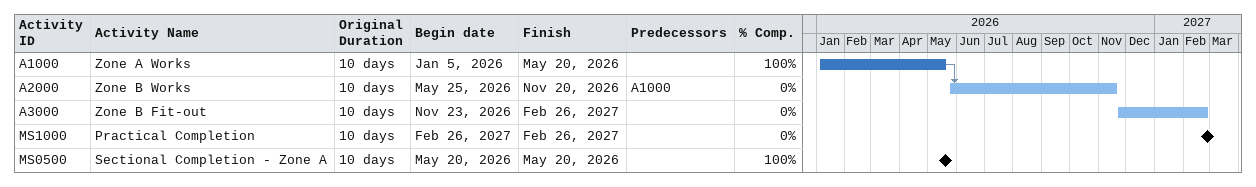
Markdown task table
| ID | Task | Original duration | Start | Finish | Predecessors | % complete |
|---|---|---|---|---|---|---|
| A1000 | Zone A Works | 10d | 2026-01-05 | 2026-05-20 |  | 100 |
| A2000 | Zone B Works | 10d | 2026-05-25 | 2026-11-20 | A1000 | 0 |
| A3000 | Zone B Fit-out | 10d | 2026-11-23 | 2027-02-26 |  | 0 |
| MS1000 | Practical Completion | 10d | 2027-02-26 | 2027-02-26 |  | 0 |
| MS0500 | Sectional Completion - Zone A | 10d | 2026-05-20 | 2026-05-20 |  | 100 |
